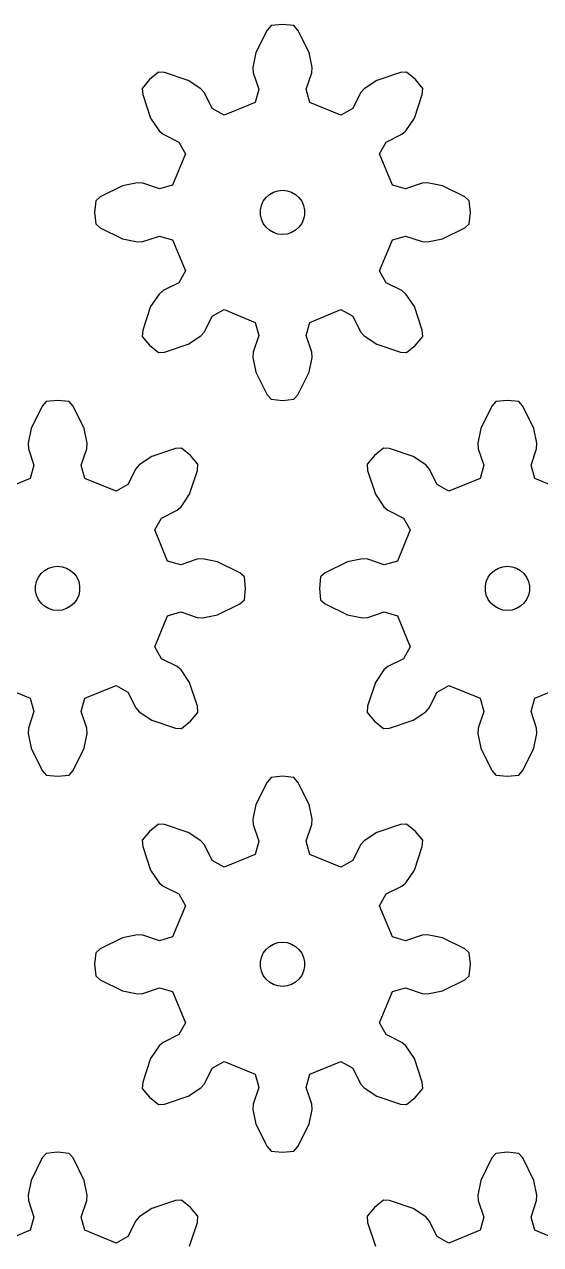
# Model space of a CAD drawing. Extents: x 0 to 208, y 0 to 229.
# Drawn here: x 56.2 to 91.1, y 146.5 to 229.2 of the extents above; entities that cross this region are included whole.
import ezdxf

# ---------------------------------------------------------------- set-up
doc = ezdxf.new("R2010")
doc.units = 0

msp = doc.modelspace()

# ---------------------------------------------------------------- linework, layer by layer
for p, q in [((72.887, 229.107), (72.614, 228.797)), ((73.662, 229.183), (72.887, 229.107)), ((74.437, 229.107), (73.662, 229.183)), ((74.71, 228.797), (74.437, 229.107)), ((72.614, 228.797), (71.862, 227.281)), ((75.462, 227.281), (74.71, 228.797)), ((71.862, 227.281), (71.659, 226.274)), ((75.665, 226.274), (75.462, 227.281)), ((65.261, 225.948), (64.659, 225.454)), ((65.673, 225.922), (65.261, 225.948)), ((67.276, 225.382), (65.673, 225.922)), ((71.659, 226.274), (71.682, 225.912)), ((71.682, 225.912), (72.061, 224.788)), ((75.263, 224.788), (75.642, 225.912)), ((75.642, 225.912), (75.665, 226.274)), ((81.651, 225.922), (80.048, 225.382)), ((82.063, 225.948), (81.651, 225.922)), ((82.665, 225.454), (82.063, 225.948)), ((64.659, 225.454), (64.165, 224.852)), ((64.165, 224.852), (64.191, 224.44)), ((68.132, 224.813), (67.276, 225.382)), ((68.372, 224.541), (68.132, 224.813)), ((79.192, 224.813), (78.952, 224.541)), ((80.048, 225.382), (79.192, 224.813)), ((83.159, 224.852), (82.665, 225.454)), ((83.133, 224.44), (83.159, 224.852)), ((64.191, 224.44), (64.731, 222.836)), ((68.899, 223.479), (68.372, 224.541)), ((72.061, 224.788), (71.81, 223.898)), ((75.514, 223.898), (75.263, 224.788)), ((78.952, 224.541), (78.425, 223.479)), ((82.593, 222.836), (83.133, 224.44)), ((69.706, 223.027), (68.899, 223.479)), ((71.81, 223.898), (69.706, 223.027)), ((77.618, 223.027), (75.514, 223.898)), ((78.425, 223.479), (77.618, 223.027)), ((64.731, 222.836), (65.3, 221.981)), ((82.024, 221.981), (82.593, 222.836)), ((65.3, 221.981), (65.572, 221.741)), ((65.572, 221.741), (66.634, 221.214)), ((80.69, 221.214), (81.752, 221.741)), ((81.752, 221.741), (82.024, 221.981)), ((66.634, 221.214), (67.086, 220.407)), ((80.238, 220.407), (80.69, 221.214)), ((67.086, 220.407), (66.215, 218.303)), ((81.109, 218.303), (80.238, 220.407)), ((62.831, 218.251), (61.316, 217.499)), ((63.838, 218.453), (62.831, 218.251)), ((64.201, 218.431), (63.838, 218.453)), ((65.324, 218.052), (64.201, 218.431)), ((66.215, 218.303), (65.324, 218.052)), ((82, 218.052), (81.109, 218.303)), ((83.123, 218.431), (82, 218.052)), ((83.485, 218.453), (83.123, 218.431)), ((84.493, 218.251), (83.485, 218.453)), ((86.008, 217.499), (84.493, 218.251)), ((61.316, 217.499), (61.006, 217.226)), ((72.363, 217.201), (72.547, 217.454)), ((72.547, 217.454), (72.78, 217.664)), ((72.78, 217.664), (73.052, 217.821)), ((73.052, 217.821), (73.35, 217.918)), ((73.35, 217.918), (73.662, 217.951)), ((73.662, 217.951), (73.974, 217.918)), ((73.974, 217.918), (74.272, 217.821)), ((74.272, 217.821), (74.544, 217.664)), ((74.544, 217.664), (74.777, 217.454)), ((74.777, 217.454), (74.961, 217.201)), ((86.318, 217.226), (86.008, 217.499)), ((61.006, 217.226), (60.93, 216.451)), ((72.17, 216.608), (72.235, 216.914)), ((72.17, 216.294), (72.17, 216.608)), ((72.235, 216.914), (72.363, 217.201)), ((74.961, 217.201), (75.089, 216.914)), ((75.089, 216.914), (75.154, 216.608)), ((75.154, 216.608), (75.154, 216.294)), ((86.394, 216.451), (86.318, 217.226)), ((60.93, 216.451), (61.006, 215.675)), ((72.235, 215.987), (72.17, 216.294)), ((72.363, 215.701), (72.235, 215.987)), ((75.089, 215.987), (74.961, 215.701)), ((75.154, 216.294), (75.089, 215.987)), ((86.318, 215.675), (86.394, 216.451)), ((61.006, 215.675), (61.316, 215.402)), ((61.316, 215.402), (62.831, 214.651)), ((72.547, 215.447), (72.363, 215.701)), ((72.78, 215.237), (72.547, 215.447)), ((73.052, 215.08), (72.78, 215.237)), ((73.35, 214.984), (73.052, 215.08)), ((73.662, 214.951), (73.35, 214.984)), ((73.974, 214.984), (73.662, 214.951)), ((74.272, 215.08), (73.974, 214.984)), ((74.544, 215.237), (74.272, 215.08)), ((74.777, 215.447), (74.544, 215.237)), ((74.961, 215.701), (74.777, 215.447)), ((84.493, 214.651), (86.008, 215.402)), ((86.008, 215.402), (86.318, 215.675)), ((62.831, 214.651), (63.838, 214.448)), ((63.838, 214.448), (64.201, 214.471)), ((64.201, 214.471), (65.324, 214.849)), ((65.324, 214.849), (66.215, 214.598)), ((66.215, 214.598), (67.086, 212.494)), ((80.238, 212.494), (81.109, 214.598)), ((81.109, 214.598), (82, 214.849)), ((82, 214.849), (83.123, 214.471)), ((83.123, 214.471), (83.485, 214.448)), ((83.485, 214.448), (84.493, 214.651)), ((67.086, 212.494), (66.634, 211.687)), ((80.69, 211.687), (80.238, 212.494)), ((66.634, 211.687), (65.572, 211.161)), ((81.752, 211.161), (80.69, 211.687)), ((65.3, 210.921), (64.731, 210.065)), ((65.572, 211.161), (65.3, 210.921)), ((82.024, 210.921), (81.752, 211.161)), ((82.593, 210.065), (82.024, 210.921)), ((64.731, 210.065), (64.191, 208.462)), ((83.133, 208.462), (82.593, 210.065)), ((68.372, 208.361), (68.899, 209.423)), ((68.899, 209.423), (69.706, 209.875)), ((69.706, 209.875), (71.81, 209.003)), ((75.514, 209.003), (77.618, 209.875)), ((77.618, 209.875), (78.425, 209.423)), ((78.425, 209.423), (78.952, 208.361)), ((64.191, 208.462), (64.165, 208.05)), ((68.132, 208.088), (68.372, 208.361)), ((71.81, 209.003), (72.061, 208.113)), ((75.263, 208.113), (75.514, 209.003)), ((78.952, 208.361), (79.192, 208.088)), ((83.159, 208.05), (83.133, 208.462)), ((64.165, 208.05), (64.659, 207.448)), ((64.659, 207.448), (65.261, 206.953)), ((65.673, 206.979), (67.276, 207.52)), ((67.276, 207.52), (68.132, 208.088)), ((72.061, 208.113), (71.682, 206.99)), ((75.642, 206.99), (75.263, 208.113)), ((79.192, 208.088), (80.048, 207.52)), ((80.048, 207.52), (81.651, 206.979)), ((82.063, 206.953), (82.665, 207.448)), ((82.665, 207.448), (83.159, 208.05)), ((65.261, 206.953), (65.673, 206.979)), ((71.682, 206.99), (71.659, 206.627)), ((71.659, 206.627), (71.862, 205.62)), ((75.462, 205.62), (75.665, 206.627)), ((75.665, 206.627), (75.642, 206.99)), ((81.651, 206.979), (82.063, 206.953)), ((71.862, 205.62), (72.614, 204.104)), ((74.71, 204.104), (75.462, 205.62)), ((57.381, 203.332), (56.63, 201.817)), ((57.654, 203.642), (57.381, 203.332)), ((58.43, 203.718), (57.654, 203.642)), ((59.205, 203.642), (58.43, 203.718)), ((59.478, 203.332), (59.205, 203.642)), ((60.23, 201.817), (59.478, 203.332)), ((72.614, 204.104), (72.887, 203.795)), ((72.887, 203.795), (73.662, 203.718)), ((73.662, 203.718), (74.437, 203.795)), ((74.437, 203.795), (74.71, 204.104)), ((87.846, 203.332), (87.094, 201.817)), ((88.119, 203.642), (87.846, 203.332)), ((88.894, 203.718), (88.119, 203.642)), ((89.67, 203.642), (88.894, 203.718)), ((89.943, 203.332), (89.67, 203.642)), ((90.694, 201.817), (89.943, 203.332)), ((56.63, 201.817), (56.427, 200.809)), ((60.432, 200.809), (60.23, 201.817)), ((87.094, 201.817), (86.892, 200.809)), ((90.897, 200.809), (90.694, 201.817)), ((56.427, 200.809), (56.45, 200.447)), ((56.45, 200.447), (56.828, 199.324)), ((60.031, 199.324), (60.409, 200.447)), ((60.409, 200.447), (60.432, 200.809)), ((66.418, 200.457), (64.815, 199.917)), ((66.831, 200.483), (66.418, 200.457)), ((67.433, 199.989), (66.831, 200.483)), ((80.493, 200.483), (79.891, 199.989)), ((80.905, 200.457), (80.493, 200.483)), ((82.509, 199.917), (80.905, 200.457)), ((86.892, 200.809), (86.915, 200.447)), ((86.915, 200.447), (87.293, 199.324)), ((90.496, 199.324), (90.874, 200.447)), ((90.874, 200.447), (90.897, 200.809)), ((56.828, 199.324), (56.577, 198.433)), ((60.282, 198.433), (60.031, 199.324)), ((63.96, 199.348), (63.72, 199.076)), ((64.815, 199.917), (63.96, 199.348)), ((67.927, 199.387), (67.433, 199.989)), ((67.901, 198.975), (67.927, 199.387)), ((79.891, 199.989), (79.397, 199.387)), ((79.397, 199.387), (79.423, 198.975)), ((83.364, 199.348), (82.509, 199.917)), ((83.604, 199.076), (83.364, 199.348)), ((87.293, 199.324), (87.042, 198.433)), ((90.747, 198.433), (90.496, 199.324)), ((56.577, 198.433), (54.473, 197.562)), ((62.386, 197.562), (60.282, 198.433)), ((63.72, 199.076), (63.193, 198.014)), ((67.361, 197.372), (67.901, 198.975)), ((79.423, 198.975), (79.963, 197.372)), ((84.131, 198.014), (83.604, 199.076)), ((87.042, 198.433), (84.938, 197.562)), ((92.851, 197.562), (90.747, 198.433)), ((63.193, 198.014), (62.386, 197.562)), ((84.938, 197.562), (84.131, 198.014)), ((66.792, 196.516), (67.361, 197.372)), ((79.963, 197.372), (80.532, 196.516)), ((65.457, 195.749), (66.52, 196.276)), ((66.52, 196.276), (66.792, 196.516)), ((80.532, 196.516), (80.804, 196.276)), ((80.804, 196.276), (81.867, 195.749)), ((65.006, 194.942), (65.457, 195.749)), ((81.867, 195.749), (82.318, 194.942)), ((65.877, 192.838), (65.006, 194.942)), ((82.318, 194.942), (81.447, 192.838)), ((66.767, 192.587), (65.877, 192.838)), ((67.891, 192.966), (66.767, 192.587)), ((68.253, 192.989), (67.891, 192.966)), ((69.26, 192.786), (68.253, 192.989)), ((70.776, 192.034), (69.26, 192.786)), ((78.064, 192.786), (76.548, 192.034)), ((79.071, 192.989), (78.064, 192.786)), ((79.433, 192.966), (79.071, 192.989)), ((80.557, 192.587), (79.433, 192.966)), ((81.447, 192.838), (80.557, 192.587)), ((57.131, 191.736), (57.315, 191.99)), ((57.315, 191.99), (57.548, 192.199)), ((57.548, 192.199), (57.819, 192.356)), ((57.819, 192.356), (58.118, 192.453)), ((58.118, 192.453), (58.43, 192.486)), ((58.43, 192.486), (58.741, 192.453)), ((58.741, 192.453), (59.04, 192.356)), ((59.04, 192.356), (59.311, 192.199)), ((59.311, 192.199), (59.544, 191.99)), ((59.544, 191.99), (59.729, 191.736)), ((71.086, 191.761), (70.776, 192.034)), ((71.162, 190.986), (71.086, 191.761)), ((76.238, 191.761), (76.162, 190.986)), ((76.548, 192.034), (76.238, 191.761)), ((87.595, 191.736), (87.78, 191.99)), ((87.78, 191.99), (88.013, 192.199)), ((88.013, 192.199), (88.284, 192.356)), ((88.284, 192.356), (88.583, 192.453)), ((88.583, 192.453), (88.894, 192.486)), ((88.894, 192.486), (89.206, 192.453)), ((89.206, 192.453), (89.504, 192.356)), ((89.504, 192.356), (89.776, 192.199)), ((89.776, 192.199), (90.009, 191.99)), ((90.009, 191.99), (90.193, 191.736)), ((56.938, 191.143), (57.003, 191.449)), ((56.938, 190.829), (56.938, 191.143)), ((57.003, 191.449), (57.131, 191.736)), ((59.729, 191.736), (59.856, 191.449)), ((59.856, 191.449), (59.921, 191.143)), ((59.921, 191.143), (59.921, 190.829)), ((71.086, 190.211), (71.162, 190.986)), ((76.162, 190.986), (76.238, 190.211)), ((87.403, 191.143), (87.468, 191.449)), ((87.403, 190.829), (87.403, 191.143)), ((87.468, 191.449), (87.595, 191.736)), ((90.193, 191.736), (90.321, 191.449)), ((90.321, 191.449), (90.386, 191.143)), ((90.386, 191.143), (90.386, 190.829)), ((57.003, 190.522), (56.938, 190.829)), ((57.131, 190.236), (57.003, 190.522)), ((57.315, 189.982), (57.131, 190.236)), ((59.729, 190.236), (59.544, 189.982)), ((59.856, 190.522), (59.729, 190.236)), ((59.921, 190.829), (59.856, 190.522)), ((70.776, 189.938), (71.086, 190.211)), ((76.238, 190.211), (76.548, 189.938)), ((87.468, 190.522), (87.403, 190.829)), ((87.595, 190.236), (87.468, 190.522)), ((87.78, 189.982), (87.595, 190.236)), ((90.193, 190.236), (90.009, 189.982)), ((90.321, 190.522), (90.193, 190.236)), ((90.386, 190.829), (90.321, 190.522)), ((57.548, 189.772), (57.315, 189.982)), ((57.819, 189.616), (57.548, 189.772)), ((58.118, 189.519), (57.819, 189.616)), ((58.43, 189.486), (58.118, 189.519)), ((58.741, 189.519), (58.43, 189.486)), ((59.04, 189.616), (58.741, 189.519)), ((59.311, 189.772), (59.04, 189.616)), ((59.544, 189.982), (59.311, 189.772)), ((65.877, 189.133), (66.767, 189.385)), ((66.767, 189.385), (67.891, 189.006)), ((69.26, 189.186), (70.776, 189.938)), ((76.548, 189.938), (78.064, 189.186)), ((79.433, 189.006), (80.557, 189.385)), ((80.557, 189.385), (81.447, 189.133)), ((88.013, 189.772), (87.78, 189.982)), ((88.284, 189.616), (88.013, 189.772)), ((88.583, 189.519), (88.284, 189.616)), ((88.894, 189.486), (88.583, 189.519)), ((89.206, 189.519), (88.894, 189.486)), ((89.504, 189.616), (89.206, 189.519)), ((89.776, 189.772), (89.504, 189.616)), ((90.009, 189.982), (89.776, 189.772)), ((65.006, 187.03), (65.877, 189.133)), ((67.891, 189.006), (68.253, 188.983)), ((68.253, 188.983), (69.26, 189.186)), ((78.064, 189.186), (79.071, 188.983)), ((79.071, 188.983), (79.433, 189.006)), ((81.447, 189.133), (82.318, 187.03)), ((65.457, 186.223), (65.006, 187.03)), ((82.318, 187.03), (81.867, 186.223)), ((66.52, 185.696), (65.457, 186.223)), ((81.867, 186.223), (80.804, 185.696)), ((66.792, 185.456), (66.52, 185.696)), ((67.361, 184.6), (66.792, 185.456)), ((80.532, 185.456), (79.963, 184.6)), ((80.804, 185.696), (80.532, 185.456)), ((54.473, 184.41), (56.577, 183.538)), ((60.282, 183.538), (62.386, 184.41)), ((62.386, 184.41), (63.193, 183.958)), ((67.901, 182.997), (67.361, 184.6)), ((79.963, 184.6), (79.423, 182.997)), ((84.131, 183.958), (84.938, 184.41)), ((84.938, 184.41), (87.042, 183.538)), ((90.747, 183.538), (92.851, 184.41)), ((56.577, 183.538), (56.828, 182.648)), ((60.031, 182.648), (60.282, 183.538)), ((63.193, 183.958), (63.72, 182.896)), ((83.604, 182.896), (84.131, 183.958)), ((87.042, 183.538), (87.293, 182.648)), ((90.496, 182.648), (90.747, 183.538)), ((56.828, 182.648), (56.45, 181.525)), ((60.409, 181.525), (60.031, 182.648)), ((63.72, 182.896), (63.96, 182.624)), ((67.927, 182.585), (67.901, 182.997)), ((79.423, 182.997), (79.397, 182.585)), ((83.364, 182.624), (83.604, 182.896)), ((87.293, 182.648), (86.915, 181.525)), ((90.874, 181.525), (90.496, 182.648)), ((63.96, 182.624), (64.815, 182.055)), ((64.815, 182.055), (66.418, 181.515)), ((66.831, 181.489), (67.433, 181.983)), ((67.433, 181.983), (67.927, 182.585)), ((79.397, 182.585), (79.891, 181.983)), ((79.891, 181.983), (80.493, 181.489)), ((80.905, 181.515), (82.509, 182.055)), ((82.509, 182.055), (83.364, 182.624)), ((56.45, 181.525), (56.427, 181.162)), ((56.427, 181.162), (56.63, 180.155)), ((60.23, 180.155), (60.432, 181.162)), ((60.432, 181.162), (60.409, 181.525)), ((66.418, 181.515), (66.831, 181.489)), ((80.493, 181.489), (80.905, 181.515)), ((86.915, 181.525), (86.892, 181.162)), ((86.892, 181.162), (87.094, 180.155)), ((90.694, 180.155), (90.897, 181.162)), ((90.897, 181.162), (90.874, 181.525)), ((56.63, 180.155), (57.381, 178.64)), ((59.478, 178.64), (60.23, 180.155)), ((87.094, 180.155), (87.846, 178.64)), ((89.943, 178.64), (90.694, 180.155)), ((57.381, 178.64), (57.654, 178.33)), ((59.205, 178.33), (59.478, 178.64)), ((87.846, 178.64), (88.119, 178.33)), ((89.67, 178.33), (89.943, 178.64)), ((57.654, 178.33), (58.43, 178.254)), ((58.43, 178.254), (59.205, 178.33)), ((72.614, 177.867), (71.862, 176.352)), ((72.887, 178.177), (72.614, 177.867)), ((73.662, 178.254), (72.887, 178.177)), ((74.437, 178.177), (73.662, 178.254)), ((74.71, 177.867), (74.437, 178.177)), ((75.462, 176.352), (74.71, 177.867)), ((88.119, 178.33), (88.894, 178.254)), ((88.894, 178.254), (89.67, 178.33)), ((71.862, 176.352), (71.659, 175.345)), ((75.665, 175.345), (75.462, 176.352)), ((71.659, 175.345), (71.682, 174.982)), ((75.642, 174.982), (75.665, 175.345)), ((64.659, 174.524), (64.165, 173.922)), ((65.261, 175.019), (64.659, 174.524)), ((65.673, 174.992), (65.261, 175.019)), ((67.276, 174.452), (65.673, 174.992)), ((68.132, 173.884), (67.276, 174.452)), ((71.682, 174.982), (72.061, 173.859)), ((75.263, 173.859), (75.642, 174.982)), ((80.048, 174.452), (79.192, 173.884)), ((81.651, 174.992), (80.048, 174.452)), ((82.063, 175.019), (81.651, 174.992)), ((82.665, 174.524), (82.063, 175.019)), ((83.159, 173.922), (82.665, 174.524)), ((64.165, 173.922), (64.191, 173.51)), ((68.372, 173.611), (68.132, 173.884)), ((68.899, 172.549), (68.372, 173.611)), ((72.061, 173.859), (71.81, 172.969)), ((75.514, 172.969), (75.263, 173.859)), ((78.952, 173.611), (78.425, 172.549)), ((79.192, 173.884), (78.952, 173.611)), ((83.133, 173.51), (83.159, 173.922)), ((64.191, 173.51), (64.731, 171.907)), ((71.81, 172.969), (69.706, 172.097)), ((77.618, 172.097), (75.514, 172.969)), ((82.593, 171.907), (83.133, 173.51)), ((64.731, 171.907), (65.3, 171.051)), ((69.706, 172.097), (68.899, 172.549)), ((78.425, 172.549), (77.618, 172.097)), ((82.024, 171.051), (82.593, 171.907)), ((65.3, 171.051), (65.572, 170.811)), ((65.572, 170.811), (66.634, 170.284)), ((66.634, 170.284), (67.086, 169.477)), ((80.238, 169.477), (80.69, 170.284)), ((80.69, 170.284), (81.752, 170.811)), ((81.752, 170.811), (82.024, 171.051)), ((67.086, 169.477), (66.215, 167.374)), ((81.109, 167.374), (80.238, 169.477)), ((62.831, 167.321), (61.316, 166.569)), ((63.838, 167.524), (62.831, 167.321)), ((64.201, 167.501), (63.838, 167.524)), ((65.324, 167.122), (64.201, 167.501)), ((66.215, 167.374), (65.324, 167.122)), ((73.052, 166.891), (73.35, 166.988)), ((73.35, 166.988), (73.662, 167.021)), ((73.662, 167.021), (73.974, 166.988)), ((73.974, 166.988), (74.272, 166.891)), ((82, 167.122), (81.109, 167.374)), ((83.123, 167.501), (82, 167.122)), ((83.485, 167.524), (83.123, 167.501)), ((84.493, 167.321), (83.485, 167.524)), ((86.008, 166.569), (84.493, 167.321)), ((61.006, 166.296), (60.93, 165.521)), ((61.316, 166.569), (61.006, 166.296)), ((72.235, 165.985), (72.363, 166.271)), ((72.363, 166.271), (72.547, 166.525)), ((72.547, 166.525), (72.78, 166.735)), ((72.78, 166.735), (73.052, 166.891)), ((74.272, 166.891), (74.544, 166.735)), ((74.544, 166.735), (74.777, 166.525)), ((74.777, 166.525), (74.961, 166.271)), ((74.961, 166.271), (75.089, 165.985)), ((86.318, 166.296), (86.008, 166.569)), ((86.394, 165.521), (86.318, 166.296)), ((60.93, 165.521), (61.006, 164.746)), ((72.17, 165.678), (72.235, 165.985)), ((72.17, 165.364), (72.17, 165.678)), ((72.235, 165.058), (72.17, 165.364)), ((75.089, 165.985), (75.154, 165.678)), ((75.154, 165.364), (75.089, 165.058)), ((75.154, 165.678), (75.154, 165.364)), ((86.318, 164.746), (86.394, 165.521)), ((61.006, 164.746), (61.316, 164.473)), ((61.316, 164.473), (62.831, 163.721)), ((72.363, 164.771), (72.235, 165.058)), ((72.547, 164.517), (72.363, 164.771)), ((72.78, 164.308), (72.547, 164.517)), ((74.777, 164.517), (74.544, 164.308)), ((74.961, 164.771), (74.777, 164.517)), ((75.089, 165.058), (74.961, 164.771)), ((84.493, 163.721), (86.008, 164.473)), ((86.008, 164.473), (86.318, 164.746)), ((62.831, 163.721), (63.838, 163.518)), ((64.201, 163.541), (65.324, 163.92)), ((65.324, 163.92), (66.215, 163.669)), ((66.215, 163.669), (67.086, 161.565)), ((73.052, 164.151), (72.78, 164.308)), ((73.35, 164.054), (73.052, 164.151)), ((73.662, 164.021), (73.35, 164.054)), ((73.974, 164.054), (73.662, 164.021)), ((74.272, 164.151), (73.974, 164.054)), ((74.544, 164.308), (74.272, 164.151)), ((80.238, 161.565), (81.109, 163.669)), ((81.109, 163.669), (82, 163.92)), ((82, 163.92), (83.123, 163.541)), ((83.485, 163.518), (84.493, 163.721)), ((63.838, 163.518), (64.201, 163.541)), ((83.123, 163.541), (83.485, 163.518)), ((67.086, 161.565), (66.634, 160.758)), ((80.69, 160.758), (80.238, 161.565)), ((66.634, 160.758), (65.572, 160.231)), ((81.752, 160.231), (80.69, 160.758)), ((65.3, 159.991), (64.731, 159.135)), ((65.572, 160.231), (65.3, 159.991)), ((82.024, 159.991), (81.752, 160.231)), ((82.593, 159.135), (82.024, 159.991)), ((64.731, 159.135), (64.191, 157.532)), ((68.899, 158.493), (69.706, 158.945)), ((69.706, 158.945), (71.81, 158.074)), ((75.514, 158.074), (77.618, 158.945)), ((77.618, 158.945), (78.425, 158.493)), ((83.133, 157.532), (82.593, 159.135)), ((68.372, 157.431), (68.899, 158.493)), ((71.81, 158.074), (72.061, 157.184)), ((75.263, 157.184), (75.514, 158.074)), ((78.425, 158.493), (78.952, 157.431)), ((64.191, 157.532), (64.165, 157.12)), ((64.165, 157.12), (64.659, 156.518)), ((67.276, 156.59), (68.132, 157.159)), ((68.132, 157.159), (68.372, 157.431)), ((72.061, 157.184), (71.682, 156.06)), ((75.642, 156.06), (75.263, 157.184)), ((78.952, 157.431), (79.192, 157.159)), ((79.192, 157.159), (80.048, 156.59)), ((82.665, 156.518), (83.159, 157.12)), ((83.159, 157.12), (83.133, 157.532)), ((64.659, 156.518), (65.261, 156.024)), ((65.673, 156.05), (67.276, 156.59)), ((80.048, 156.59), (81.651, 156.05)), ((82.063, 156.024), (82.665, 156.518)), ((65.261, 156.024), (65.673, 156.05)), ((71.682, 156.06), (71.659, 155.698)), ((71.659, 155.698), (71.862, 154.69)), ((75.462, 154.69), (75.665, 155.698)), ((75.665, 155.698), (75.642, 156.06)), ((81.651, 156.05), (82.063, 156.024)), ((71.862, 154.69), (72.614, 153.175)), ((74.71, 153.175), (75.462, 154.69)), ((72.614, 153.175), (72.887, 152.865)), ((74.437, 152.865), (74.71, 153.175)), ((57.381, 152.403), (56.63, 150.887)), ((57.654, 152.712), (57.381, 152.403)), ((58.43, 152.789), (57.654, 152.712)), ((59.205, 152.712), (58.43, 152.789)), ((59.478, 152.403), (59.205, 152.712)), ((60.23, 150.887), (59.478, 152.403)), ((72.887, 152.865), (73.662, 152.789)), ((73.662, 152.789), (74.437, 152.865)), ((87.846, 152.403), (87.094, 150.887)), ((88.119, 152.712), (87.846, 152.403)), ((88.894, 152.789), (88.119, 152.712)), ((89.67, 152.712), (88.894, 152.789)), ((89.943, 152.403), (89.67, 152.712)), ((90.694, 150.887), (89.943, 152.403)), ((56.63, 150.887), (56.427, 149.88)), ((60.432, 149.88), (60.23, 150.887)), ((87.094, 150.887), (86.892, 149.88)), ((90.897, 149.88), (90.694, 150.887)), ((56.427, 149.88), (56.45, 149.518)), ((60.409, 149.518), (60.432, 149.88)), ((86.892, 149.88), (86.915, 149.518)), ((90.874, 149.518), (90.897, 149.88)), ((56.45, 149.518), (56.828, 148.394)), ((60.031, 148.394), (60.409, 149.518)), ((64.815, 148.988), (63.96, 148.419)), ((66.418, 149.528), (64.815, 148.988)), ((66.831, 149.554), (66.418, 149.528)), ((67.433, 149.06), (66.831, 149.554)), ((67.927, 148.457), (67.433, 149.06)), ((79.891, 149.06), (79.397, 148.457)), ((80.493, 149.554), (79.891, 149.06)), ((80.905, 149.528), (80.493, 149.554)), ((82.509, 148.988), (80.905, 149.528)), ((83.364, 148.419), (82.509, 148.988)), ((86.915, 149.518), (87.293, 148.394)), ((90.496, 148.394), (90.874, 149.518)), ((56.828, 148.394), (56.577, 147.504)), ((60.282, 147.504), (60.031, 148.394)), ((63.72, 148.146), (63.193, 147.084)), ((63.96, 148.419), (63.72, 148.146)), ((67.361, 146.442), (67.901, 148.045)), ((67.901, 148.045), (67.927, 148.457)), ((79.397, 148.457), (79.423, 148.045)), ((79.423, 148.045), (79.963, 146.442)), ((83.604, 148.146), (83.364, 148.419)), ((84.131, 147.084), (83.604, 148.146)), ((87.293, 148.394), (87.042, 147.504)), ((90.747, 147.504), (90.496, 148.394)), ((56.577, 147.504), (54.473, 146.632)), ((62.386, 146.632), (60.282, 147.504)), ((87.042, 147.504), (84.938, 146.632)), ((92.851, 146.632), (90.747, 147.504)), ((63.193, 147.084), (62.386, 146.632)), ((84.938, 146.632), (84.131, 147.084))]:
    msp.add_line(p, q)

doc.saveas('drawing.dxf')
